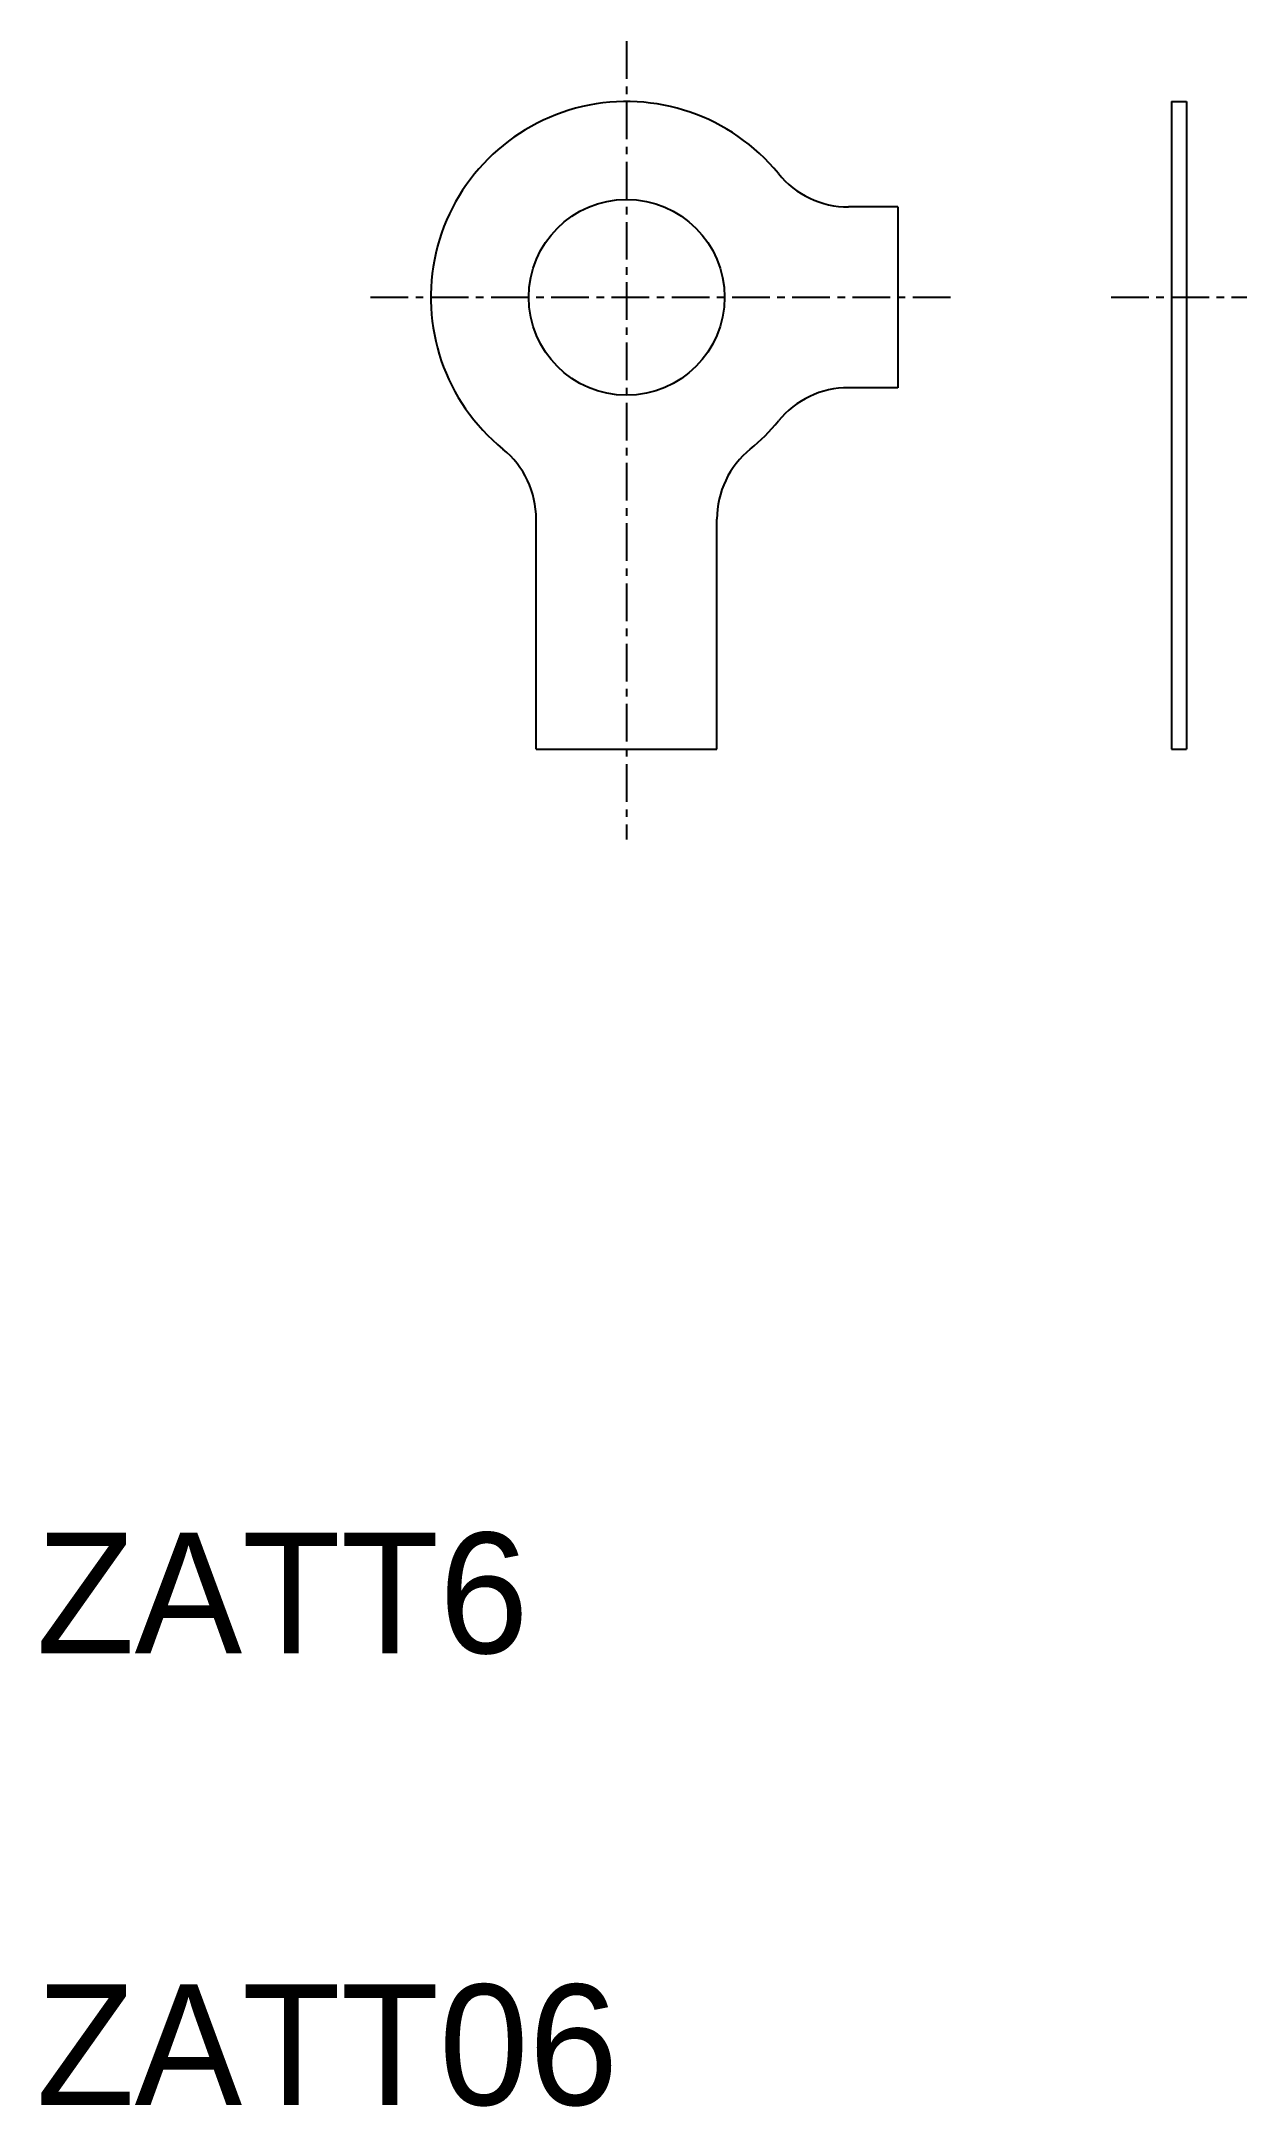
# Model space of a CAD drawing. Extents: x 112.4 to 152.4, y 27.8 to 96.4.
import ezdxf

# ---------------------------------------------------------------- set-up
doc = ezdxf.new("R2010")
doc.units = 0
doc.linetypes.add('CENTER', pattern=[2, 1.25, -0.25, 0.25, -0.25])
doc.layers.get('0').update_dxf_attribs({"linetype": 'CONTINUOUS'})
doc.layers.add('CENTER', color=1, linetype='CENTER')

msp = doc.modelspace()

# ---------------------------------------------------------------- linework, layer by layer
at = {"color": 7, "linetype": 'CONTINUOUS'}
for p, q in [((149.878, 94.41), (149.878, 72.91)), ((149.878, 94.41), (150.378, 94.41)), ((150.378, 94.41), (150.378, 72.91)), ((140.797, 90.91), (139.163, 90.91)), ((140.797, 90.91), (140.797, 84.91)), ((140.797, 84.91), (139.163, 84.91)), ((128.797, 72.91), (128.797, 80.544)), ((134.797, 72.91), (134.797, 80.544)), ((128.797, 72.91), (134.797, 72.91)), ((149.878, 72.91), (150.378, 72.91))]:
    msp.add_line(p, q, dxfattribs=at)
msp.add_circle((131.797, 87.91), 3.25, dxfattribs=at)
for centre, radius, start, end in [((131.797, 87.91), 6.5, 39.16671, 230.83329), ((139.163, 93.91), 3, 219.16671, 270), ((139.163, 81.91), 3, 90, 140.83329), ((131.797, 87.91), 6.5, 309.16671, 320.83329), ((125.797, 80.544), 3, 0, 50.83329), ((137.797, 80.544), 3, 129.16671, 180)]:
    msp.add_arc(centre, radius, start, end, dxfattribs=at)
at = {"layer": 'CENTER', "color": 1, "linetype": 'CENTER'}
for p, q in [((131.797, 96.41), (131.797, 69.91)), ((123.297, 87.91), (142.797, 87.91)), ((147.878, 87.91), (152.378, 87.91))]:
    msp.add_line(p, q, dxfattribs=at)

# ---------------------------------------------------------------- texts
at = {"color": 7, "linetype": 'CONTINUOUS'}
for s, p in [('ZATT6', (112.201, 42.894)), ('ZATT06', (112.201, 27.894))]:
    msp.add_text(s, height=4, dxfattribs=at).set_placement(p)

doc.saveas('drawing.dxf')
